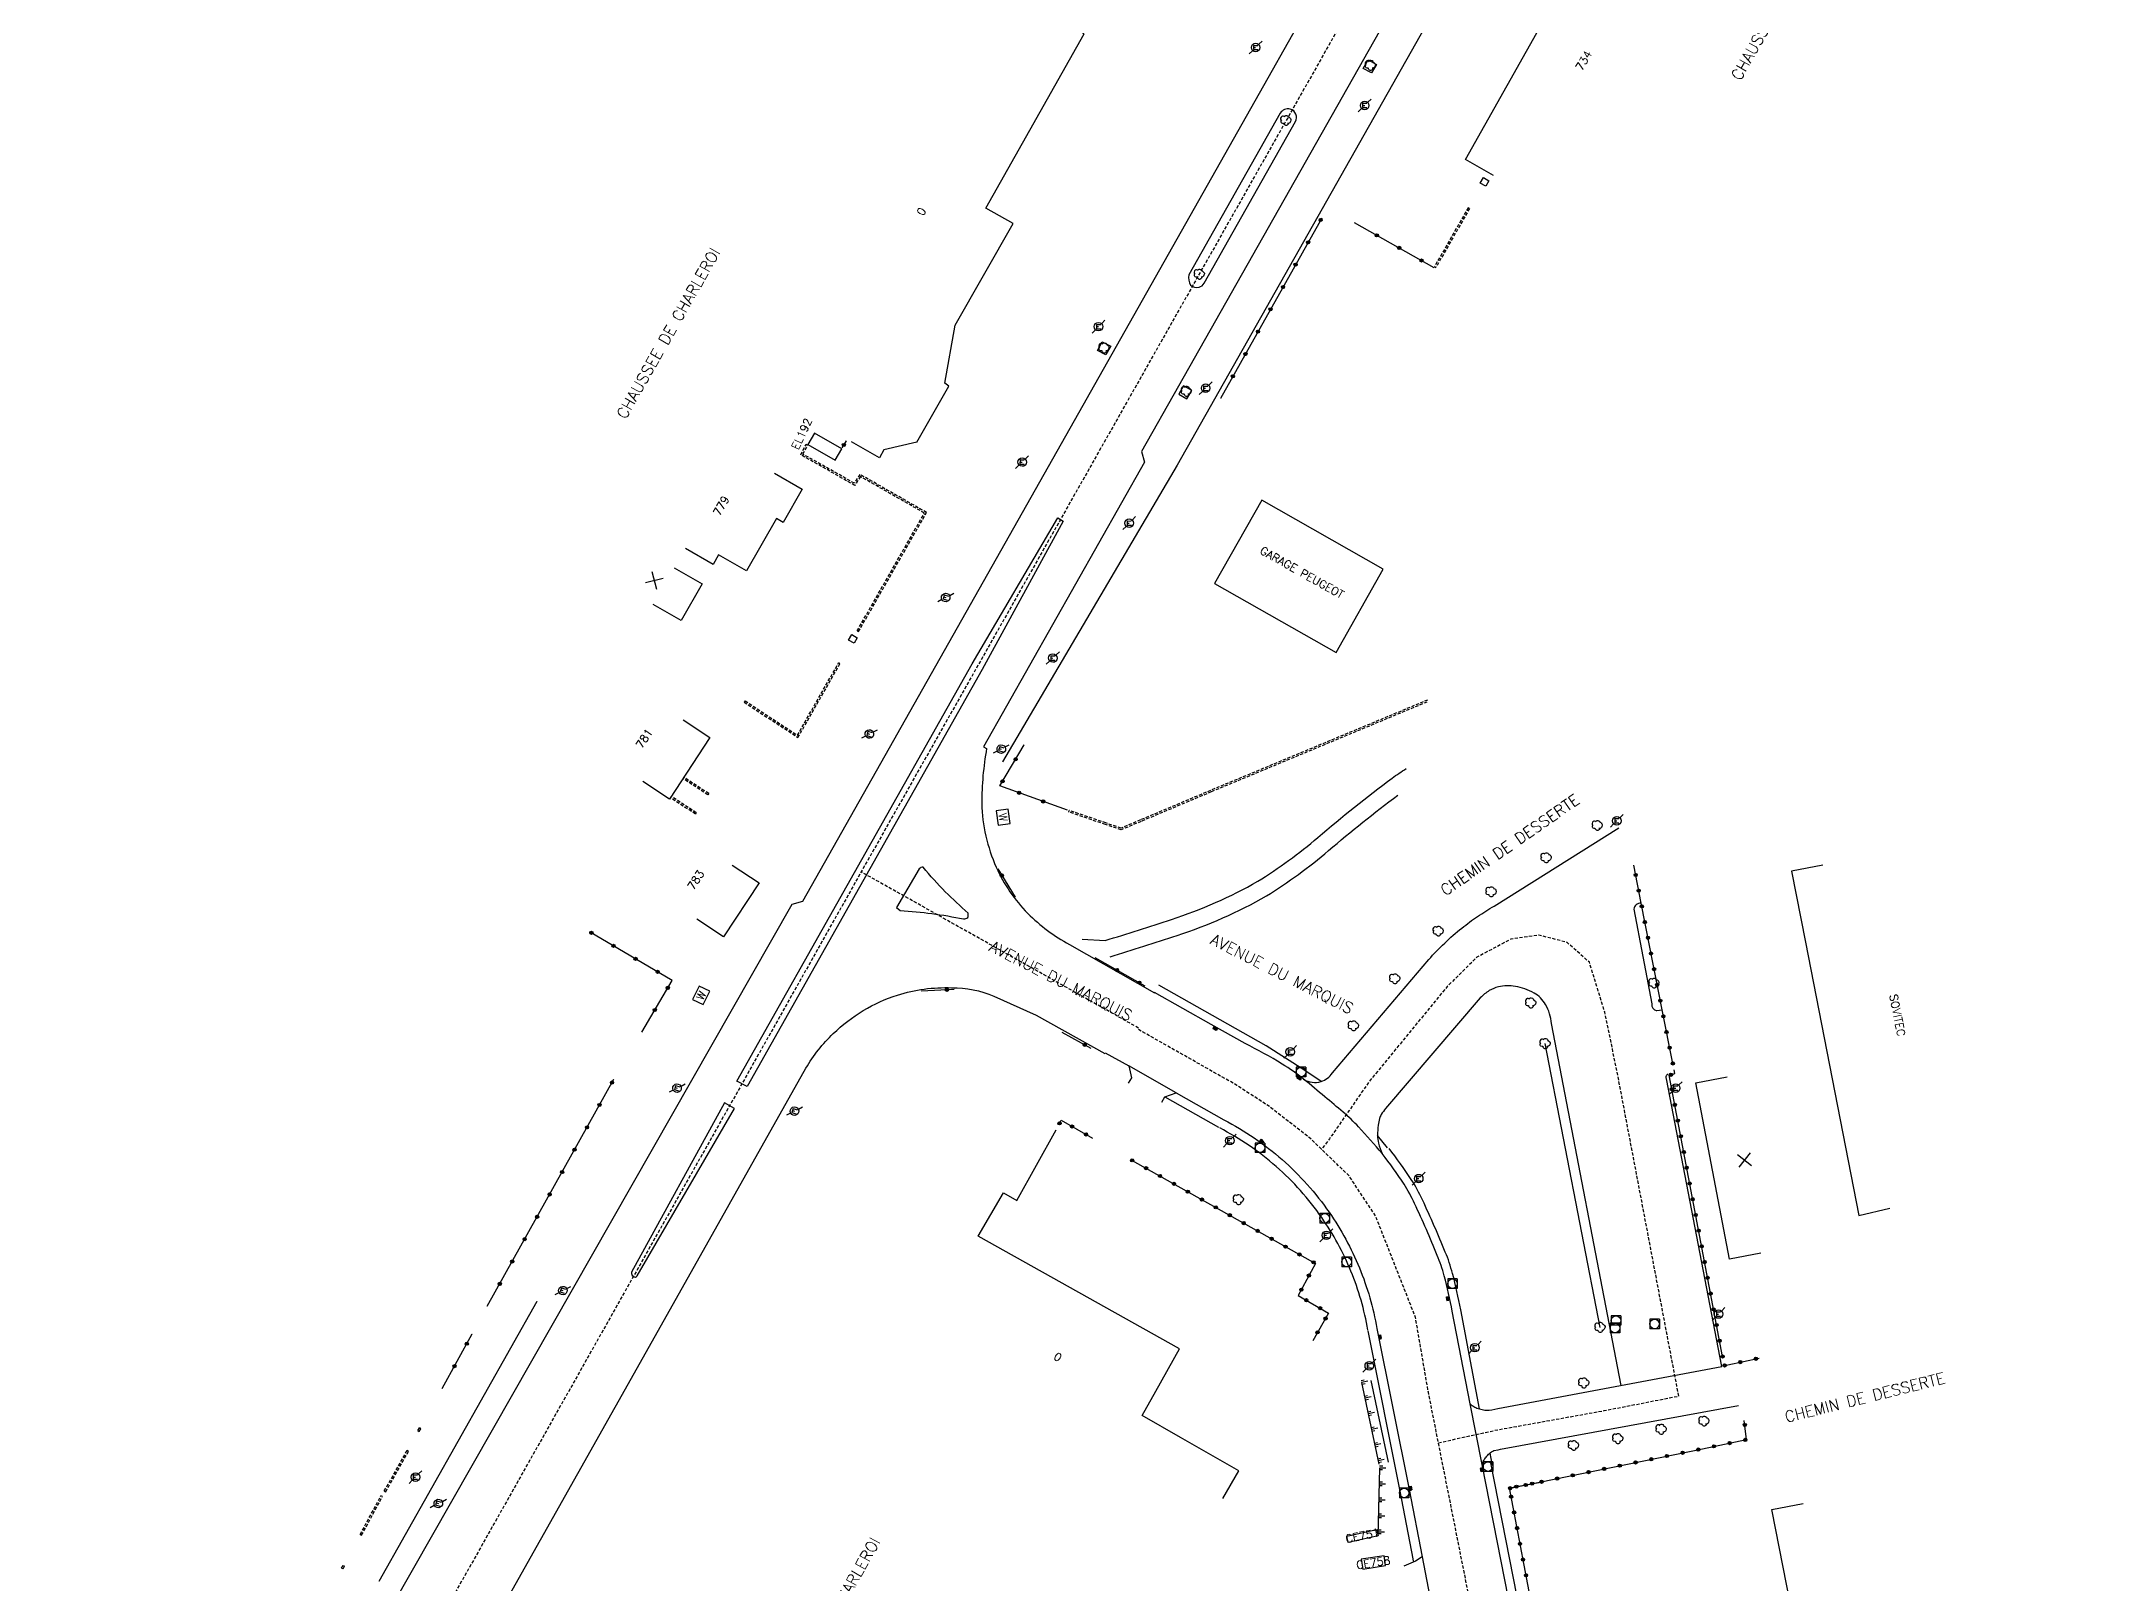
# Model space of a CAD drawing. Header units: millimetres. Extents: x 161000 to 162000, y 126999 to 128000.
# Drawn here: x 161320.1 to 161640.3, y 127422.7 to 127663.5 of the extents above; entities that cross this region are included whole.
import ezdxf
from ezdxf.enums import TextEntityAlignment as Align

# ---------------------------------------------------------------- set-up
doc = ezdxf.new("R2010")
doc.units = ezdxf.units.MM
doc.linetypes.add('DASHED', pattern=[0.75, 0.5, -0.25])
doc.layers.get('0').update_dxf_attribs({"linetype": 'CONTINUOUS'})
for name, color, linetype in [('W0001', 6, 'DASHED'), ('W0008', 7, 'CONTINUOUS'), ('W0017', 7, 'CONTINUOUS'), ('W0100', 7, 'CONTINUOUS'), ('W0112', 1, 'DASHED'), ('W0211', 2, 'CONTINUOUS'), ('W0300', 7, 'CONTINUOUS'), ('W0302', 3, 'CONTINUOUS'), ('W0322', 7, 'CONTINUOUS'), ('W0400', 7, 'CONTINUOUS'), ('W0420', 7, 'CONTINUOUS'), ('W0471', 7, 'CONTINUOUS'), ('W0984', 7, 'CONTINUOUS'), ('W0989', 7, 'CONTINUOUS'), ('W0991', 7, 'CONTINUOUS')]:
    doc.layers.add(name, color=color, linetype=linetype)
doc.styles.get("Standard").update_dxf_attribs({"font": 'romans.shx', "width": 0.85})

# ---------------------------------------------------------------- blocks, each defined once
blk = doc.blocks.new('T471')
for p, q in [((-0.333334, 0.333334), (-0.333334, -0.333334)), ((-0.333334, 0.333334), (0.333334, 0.333334)), ((-0.333334, 0), (0, 0)), ((0.500001, 0.500001), (1.000002, 1.000002)), ((-0.500001, -0.500001), (-1.000002, -1.000002)), ((-0.333334, -0.333334), (0.333334, -0.333334))]:
    blk.add_line(p, q)
blk.add_ellipse((0, 0), major_axis=(0.4714054636000732, 0.4714054636000732), ratio=1, start_param=5.497787143782138, end_param=11.78097245096172)
blk = doc.blocks.new('t322o')
at = {"color": 0, "linetype": 'Continuous'}
for radius in [0.25, 0.150337]:
    blk.add_circle((0, 0), radius, dxfattribs=at)
blk = doc.blocks.new('T400')
for p, q in [((-0.15, 0.3), (0.15, 0.3)), ((-0.15, -0.25), (-0.15, 0.3)), ((-0.15, 0.15), (0.15, 0.15)), ((-0.15, 0), (0.15, 0)), ((0.15, 0.3), (0.15, -0.25)), ((-0.15, -0.15), (0.15, -0.15)), ((-0.15, -0.25), (-0.15, -0.3)), ((-0.15, -0.3), (0.15, -0.3)), ((0.15, -0.3), (0.15, -0.25))]:
    blk.add_line(p, q)
blk = doc.blocks.new('t211o')
at = {"color": 0, "linetype": 'Continuous'}
for p, q in [((-0.2886658000061288, 0.5), (-0.2886658000061288, 0)), ((0, 1), (0, 0)), ((0.2886658000061288, 0.5), (0.2886658000061288, 0))]:
    blk.add_line(p, q, dxfattribs=at)
blk = doc.blocks.new('T420')
for p, q in [((0.7499999999708962, 0.75), (-0.7500000000291038, 0.75)), ((-0.7500000000291038, 0.75), (-0.7500000000291038, -0.75)), ((0.75, 0.75), (0.75, -0.75)), ((0.7499999999708962, -0.75), (-0.7500000000291038, -0.75))]:
    blk.add_line(p, q)
blk.add_ellipse((0, 0), major_axis=(-0.5303300858918937, 0.5303300858918937), ratio=0.9999999999925214, start_param=3.926990816990981, end_param=10.21017612417057)
blk = doc.blocks.new('T300')
for p, q in [((-0.7999991999999999, 0.5142852), (-0.8571420000000001, 0.3428568)), ((-0.8571420000000001, 0.3428568), (-0.8571420000000001, 0.1714284)), ((-0.8571420000000001, 0.1714284), (-0.7428564, 0.05714279999999999)), ((-0.6857135999999999, 0.6285708), (-0.7999991999999999, 0.5142852)), ((-0.7999991999999999, -0.05714279999999999), (-0.7428564, 0.05714279999999999)), ((-0.7428564, 0.05714279999999999), (-0.6857135999999999, 0.1142856)), ((-0.5714279999999999, 0.6857135999999999), (-0.6857135999999999, 0.6285708)), ((-0.4571423999999999, 0.6857135999999999), (-0.5714279999999999, 0.6857135999999999)), ((-0.285714, 0.6285708), (-0.4571423999999999, 0.6857135999999999)), ((-0.285714, 0.6285708), (-0.1714284, 0.7428564)), ((-0.2285712, 0.5714279999999999), (-0.285714, 0.6285708)), ((-0.1714284, 0.7428564), (-0.05714279999999999, 0.7999991999999999)), ((-0.05714279999999999, 0.7999991999999999), (0.05714279999999999, 0.7999991999999999)), ((0.05714279999999999, 0.7999991999999999), (0.2285712, 0.7428564)), ((0.2285712, 0.7428564), (0.3428568, 0.6285708)), ((0.3428568, 0.6285708), (0.3999996, 0.5142852)), ((0.4571423999999999, 0.4571423999999999), (0.3428568, 0.4571423999999999)), ((0.3999996, 0.5142852), (0.3999996, 0.4571423999999999)), ((0.5714279999999999, 0.3999996), (0.4571423999999999, 0.4571423999999999)), ((0.5714279999999999, 0.3999996), (0.6857135999999999, 0.285714)), ((0.6857135999999999, 0.285714), (0.7428564, 0.1714284)), ((0.7428564, 0.05714279999999999), (0.6857135999999999, -0.1714284)), ((0.7428564, 0.1714284), (0.7428564, 0.05714279999999999)), ((-0.7999991999999999, -0.1714284), (-0.7999991999999999, -0.05714279999999999)), ((-0.7999991999999999, -0.2285712), (-0.7999991999999999, -0.1714284)), ((-0.7428564, -0.3428568), (-0.7999991999999999, -0.2285712)), ((-0.6857135999999999, -0.3999996), (-0.7428564, -0.3428568)), ((-0.5142852, -0.4571423999999999), (-0.6857135999999999, -0.3999996)), ((-0.3999996, -0.4571423999999999), (-0.5142852, -0.4571423999999999)), ((-0.3999996, -0.4571423999999999), (-0.3428568, -0.4571423999999999)), ((-0.3428568, -0.4571423999999999), (-0.3428568, -0.3999996)), ((-0.3428568, -0.5142852), (-0.3428568, -0.4571423999999999)), ((-0.285714, -0.6285708), (-0.3428568, -0.5142852)), ((-0.1714284, -0.7428564), (-0.285714, -0.6285708)), ((-0.05714279999999999, -0.7999991999999999), (-0.1714284, -0.7428564)), ((0.05714279999999999, -0.7999991999999999), (-0.05714279999999999, -0.7999991999999999)), ((0.1714284, -0.7428564), (0.05714279999999999, -0.7999991999999999)), ((0.2285712, -0.6857135999999999), (0.1714284, -0.7428564)), ((0.285714, -0.4571423999999999), (0.2285712, -0.4571423999999999)), ((0.285714, -0.6285708), (0.2285712, -0.6857135999999999)), ((0.4571423999999999, -0.3999996), (0.285714, -0.4571423999999999)), ((0.3428568, -0.5142852), (0.285714, -0.6285708)), ((0.3428568, -0.5142852), (0.3428568, -0.4571423999999999)), ((0.5714279999999999, -0.3428568), (0.4571423999999999, -0.3999996)), ((0.6285708, -0.285714), (0.5714279999999999, -0.3428568)), ((0.6857135999999999, -0.1714284), (0.6285708, -0.285714))]:
    blk.add_line(p, q)
blk = doc.blocks.new('t991o')
at = {"color": 0, "linetype": 'Continuous'}
for p, q in [((-1, 1), (1, -1)), ((-1, -1), (1, 1))]:
    blk.add_line(p, q, dxfattribs=at)
blk = doc.blocks.new('t112o')
at = {"color": 0, "linetype": 'Continuous'}
for p, q in [((-0.5, 0.5), (0.5, 0.5)), ((-0.5, -0.5), (-0.5, 0.5)), ((0.5, 0.5), (0.5, -0.5)), ((0.5, -0.5), (-0.5, -0.5))]:
    blk.add_line(p, q, dxfattribs=at)

msp = doc.modelspace()

# ---------------------------------------------------------------- linework, layer by layer
at = {"layer": 'W0001', "flags": 128}
for points in [[(161712.3114218774, 128000), (161672.9573, 127930.5849), (161585.6498, 127776.4761), (161500.6541, 127626.3603), (161448.2698, 127533.7541), (161429.6329, 127500.6454), (161380.7516, 127413.9293), (161372.3937, 127398.0547), (161361.7424, 127374.4199), (161357.0382, 127356.2065), (161353.918, 127342.2418), (161351.9674, 127337.8052), (161339.5613, 127341.648), (161325.1277, 127340.7874), (161312.2048, 127333.1663), (161303.921, 127320.7405), (161303.2582, 127306.9893), (161304.915, 127296.3859), (161310.2167, 127288.7648), (161296.3752, 127266.0755), (161273.7677, 127289.9245), (161258.6911, 127305.6638), (161254.0521, 127300.1965), (161250.5729, 127294.5635), (161222.7391, 127294.8948), (161209.181, 127295.0719), (161209.181, 127295.0719)], [(161491.5937154975, 127509.37137494), (161478.2172, 127516.8997), (161448.2698, 127533.7541), (161448.2698, 127533.7541)], [(161538.4599160084, 127444.5871240112), (161547.2539130063, 127446.5349352774), (161564.3599425083, 127449.6144343992), (161576.0034488412, 127451.8840807937), (161566.3620176072, 127502.6116587255), (161564.4498328627, 127511.8449748554), (161562.0451167662, 127519.6415829765), (161558.5515470511, 127522.739544466), (161554.1651894578, 127523.8681472273), (161549.7664131933, 127523.2406833237), (161544.4733029587, 127520.4243504165), (161539.8268900527, 127515.8472947873), (161527.6375561568, 127501.0061644724), (161521.4221713695, 127492.0498178703), (161520.2026289182, 127490.4181916484)], [(161624.2108035925, 127000), (161610.5311486844, 127070.6713178491), (161589.9829957992, 127173.2101617098), (161585.9495784269, 127194.7454612655), (161566.9243368372, 127298.496270556), (161562.03626884, 127326.0117198137), (161536.8833449095, 127452.516363815), (161534.8729675069, 127464.1800854073), (161528.6621373004, 127479.9484772603), (161524.5210408977, 127486.2505638946), (161518.2851184763, 127492.268749162), (161512.0407451048, 127497.0921761247), (161506.9816519006, 127500.4136975879), (161491.4969787415, 127509.1856107348)]]:
    msp.add_lwpolyline(points, dxfattribs=at)
at = {"layer": 'W0008', "flags": 128}
for points in [[(161298.1002728428, 127401.5485562609), (161298.4634, 127400.0982, 0.0051), (161303.2685, 127380.4335, 0.0195), (161307.1993, 127367.8895, 0.02), (161310.1404, 127360.5096, 0.031), (161313.9563, 127353.2375, 0.0421), (161316.3417, 127349.8472, 0.1149), (161319.3672, 127347.5178, 0.1072), (161325.3164, 127346.9867, -0.0246), (161330.8698, 127347.878, -0.024), (161336.3565, 127348.0391, 0.1016), (161342.05, 127350.0141, 0.1366), (161345.3618, 127354.3803, 0.0504), (161346.7219, 127359.2867, -0.0452), (161351.4488, 127373.612), (161361.7386, 127395.4906), (161375.0189, 127419.1274), (161437.5018, 127528.7393), (161439.1335, 127529.1645), (161587.7506, 127792.0724), (161597.8414, 127809.7969), (161705.6012986594, 128000)], [(161719.0497027954, 128000), (161716.1867, 127994.9464), (161604.3552, 127797.651), (161492.0779, 127599.4283), (161492.5113, 127597.7676), (161467.4032, 127553.3046), (161467.8726, 127553.0351, 0.043), (161467.1022, 127544.4401, 0.0497), (161467.7448, 127539.3597, 0.0495), (161469.3788, 127534.4832, 0.0891), (161474.2954, 127527.27, 0.069), (161480.8022, 127522.4087), (161494.0989077548, 127514.8818487308)], [(161583.2854, 127750.5383, 0.0085), (161579.9722, 127744.5728, 0.0088), (161576.8484, 127738.2796, -0.0088), (161572.6964, 127730.0497, -0.006), (161569.2099, 127723.7867), (161497.6379, 127597.299), (161470.3668, 127550.949), (161470.3668, 127550.949)], [(161499.4488, 127627.0053, 0.1968), (161499.7431, 127625.3938, 0.2569), (161501.063, 127625.0679, 0.195), (161501.8593, 127625.7154), (161516.136, 127650.9398, 0.221), (161516.1949, 127652.104, 0.2407), (161515.2957, 127652.907, 0.3068), (161513.7374, 127652.2623), (161499.4488, 127627.0053), (161499.4488, 127627.0053)], [(161482.8102, 127523.2572), (161486.386, 127523.0457, 0.0088), (161496.7634, 127526.3448, 0.0516), (161510.2332, 127532.2827, 0.0373), (161519.6206, 127539.1284, -0.0168), (161531.2312, 127548.414, -0.004518869057625589), (161533.4054848497, 127549.89849644, -0.0014)], [(161487.159, 127520.5114, 0.0088), (161497.6254, 127523.8395, 0.0515), (161511.5898, 127530.0069, 0.0373), (161521.3034, 127537.0819, -0.01585897192552525), (161532.104660331, 127545.7587655816, -0.0197)], [(161517.4019436943, 127501.3603336277, 0.1074817471002906), (161518.7210735095, 127500.8919866355, 0.1074817471005848), (161520.1155687276, 127501.0137875433, 0.08618343712917116), (161521.1187407513, 127501.5274178739, 0.08618343712883249), (161521.8900108107, 127502.3491920041), (161536.9597553649, 127520.0730596692, -0.02204366997883209), (161539.4315993012, 127522.6449247086, -0.02204366997882432), (161542.1202866158, 127524.9891650443, -0.01887057428226857), (161544.5785747632, 127526.80137903, -0.01887057428216561), (161547.1665087814, 127528.4230749521), (161566.6231623744, 127540.655930629)], [(161454.3496, 127527.7032, -0.0152), (161459.3296, 127527.2549, -0.0153), (161464.2643, 127526.4019, 0.1717), (161464.9186, 127526.6426, 0.1702), (161464.9841, 127527.331, -0.0163), (161461.4152, 127530.6326, -0.0174), (161457.9511, 127534.4706, 0.2435), (161457.3348, 127534.2493), (161453.8077, 127528.1708), (161454.3496, 127527.7032), (161454.3496, 127527.7032)], [(161570.1222496963, 127528.8913407103, 0.09252473473756155), (161569.7107539081, 127528.8218313563, 0.0925247347379539), (161569.3520376397, 127528.6085639824, 0.08562173541422546), (161569.1091910383, 127528.3076778594, 0.08562173541281118), (161568.9811910933, 127527.9428176876), (161571.8202443529, 127513.1474048515, 0.1465740768118015), (161571.8487639854, 127512.6619826903, 0.1465740768093371), (161572.1394816365, 127512.2721990433, 0.06938719822312876), (161572.3448079752, 127512.1599400102, 0.06938719822235767), (161572.5730123507, 127512.1081350013), (161573.3987323585, 127512.2268213049)], [(161364.0147816162, 127257.0790406581, 0.01152346237714983), (161362.1239, 127270.6131, -0.0785), (161361.5171, 127280.2621, -0.087), (161364.8698, 127288.6404, 0.0344), (161370.0103, 127298.4563, 0.067), (161371.9544, 127306.6392, 0.062), (161371.7755, 127315.0918, 0.0464), (161369.0844, 127325.1702, -0.0597), (161365.6993, 127337.7636, -0.0555), (161365.9436, 127344.7182, -0.0175), (161367.2148, 127351.7153, -0.0239), (161373.7606, 127379.1353, -0.0269), (161379.3258, 127394.2619, -0.0268), (161386.4843, 127408.7312), (161415.6675, 127460.5168), (161439.6434, 127503.0833, -0.0739), (161443.9178, 127508.5018, -0.0547), (161448.6005, 127512.0873, -0.059), (161453.9417, 127514.5216, -0.0835), (161462.3966, 127515.6719, -0.099), (161469.0182, 127514.3606), (161475.6321, 127511.3907), (161486.3353369747, 127505.3986845756)], [(161551.1842333988, 127411.2684620706), (161545.2982364694, 127441.1946365571), (161543.4246825384, 127450.6511012246), (161540.612436101, 127465.1213350111, 0.01919677217775935), (161539.3560025419, 127470.6874398861, 0.03272245800024179), (161538.2837544151, 127473.8610862585, 0.005232815548567974), (161536.5675965282, 127477.9009512703, 0.005165519522744592), (161534.7443544781, 127481.9564071555, 0.03609166244513391), (161533.0788376849, 127484.9693156748, 0.02115106782681591), (161529.6712359425, 127489.7481992064, 0.01586315173755247), (161525.9700578413, 127493.9339248989, 0.02668031991466564), (161523.5648627026, 127496.227678777, 0.003474544560970647), (161520.7280711475, 127498.623820705, 0.002995505180806061), (161517.4019436943, 127501.3603336277, 0.03336278285647572), (161514.0390329327, 127503.7396720983, 0.02079069829460778), (161508.2655055244, 127506.9500797665), (161502.9419999142, 127509.9164337892), (161494.1164448465, 127514.9099741694)], [(161567.0220885509, 127453.5223751815), (161556.1172167381, 127510.0679005295, 0.1091215093007358), (161555.1897400944, 127513.0416050261, 0.1345451616510362), (161553.3891522741, 127514.8357215286, 0.08717864081265449), (161550.474004331, 127515.8741263198, 0.1018431401661447), (161547.8193358764, 127515.7819520216, 0.07557392439786095), (161546.4087881458, 127515.2045204445, 0.0641756900131132), (161545.0014833265, 127514.0950830708), (161530.2128651787, 127496.7797890999, 0.04426211607631732), (161529.5346138031, 127495.8766024853, 0.07188991465764286), (161529.2551723289, 127495.2373593752, 0.0374286693928073), (161529.0493140097, 127494.1882294559, 0.02522046945998029), (161528.940789563, 127492.6064991953, 0.06716861932359872), (161529.0854747093, 127491.3654838031, 0.04868510274693298), (161529.6712359425, 127489.7481992064)], [(161543.4246825384, 127450.6511012246, 0.04240401671671693), (161544.0043988295, 127450.2464560881, 0.04240401671634523), (161544.6440711122, 127449.945411182, 0.05320000984910968), (161545.502837524, 127449.7272162242, 0.05320000984912683), (161546.3883089134, 127449.6951349494), (161546.7864449304, 127449.7430021826), (161547.7286741759, 127449.9229436699), (161582.7519423576, 127456.4801621448), (161574.0667959499, 127501.4258519846, -0.09791099196641628), (161574.0344535528, 127501.6826483471, -0.0979109919662003), (161574.1022706, 127501.9324307536, -0.07205917496762623), (161574.210957086, 127502.0898799975, -0.07205917496662709), (161574.3598570109, 127502.210012545)], [(161413.2936, 127470.6747), (161428.4915, 127496.7747), (161426.9397, 127497.6745), (161412.4041, 127471.2127, 0.3353), (161412.6419, 127470.5956, 0.2171), (161413.0039, 127470.4599, 0.145), (161413.2936, 127470.6747), (161413.2936, 127470.6747)], [(161497.4973973886, 127499.2577751945), (161504.9357973548, 127495.0266425102, -0.06087877864079737), (161514.0452061612, 127488.8118792758, -0.06087877864247673), (161521.3898484347, 127480.5862582819, -0.05443610479239214), (161526.1077456734, 127471.9194396733, -0.05443610479237567), (161528.8440014964, 127462.438658945), (161533.8605538135, 127437.3132218212), (161535.9271940089, 127426.7528647249), (161536.8320675269, 127421.8811417815), (161541.5046769541, 127398.23781439)], [(161545.2982364694, 127441.1946365571, -0.04635610527419344), (161545.5403983722, 127441.8069589718, -0.04635610527445568), (161545.8912252694, 127442.3641856895, -0.05621923622609287), (161546.4447779637, 127442.9386492439, -0.05621923622648992), (161547.1123873734, 127443.3753718522), (161547.812813664, 127443.4867496395), (161548.1657438026, 127443.5710432171), (161585.3467406035, 127450.4366376083)]]:
    msp.add_lwpolyline(points, format="xyb", dxfattribs=at)
for points in [[(161528.0192, 127658.552), (161526.7152, 127659.2492), (161527.4548, 127660.5688), (161528.7587, 127659.8717), (161528.0192, 127658.552), (161528.0192, 127658.552)], [(161485.9262, 127616.5517), (161487.2577, 127615.8468), (161486.5013, 127614.4995), (161485.1698, 127615.2043), (161485.9262, 127616.5517), (161485.9262, 127616.5517)], [(161499.9136, 127608.9648), (161498.6526, 127609.6954), (161497.8885, 127608.384), (161499.1495, 127607.6534), (161499.9136, 127608.9648), (161499.9136, 127608.9648)], [(161486.3785347963, 127505.4781507092), (161490.0732397947, 127503.4521056395)], [(161495.2483968359, 127497.8000866428), (161495.6863410061, 127498.6447720302), (161497.4973973886, 127499.2577751945), (161497.4973973886, 127499.2577751945), (161490.0732397947, 127503.4521056395), (161490.4891665337, 127501.5722456772), (161489.985394207, 127500.731791578)], [(161372.9748, 127422.9747), (161397.6306, 127466.7114), (161397.6306, 127466.7114)]]:
    msp.add_lwpolyline(points, dxfattribs=at)
msp.add_lwpolyline([(161467.1975373322, 127565.3464264364), (161430.4412, 127500.2106), (161428.8245, 127501.0802), (161465.5953443251, 127566.2511792026), (161478.9830405452, 127589.0650725118), (161479.8449227947, 127588.5579640541)], close=True, dxfattribs=at)
at = {"layer": 'W0017', "flags": 128}
for points in [[(161520.1155687276, 127501.0137875433), (161517.5593108654, 127502.7145431142), (161511.5295921538, 127506.5863455703), (161494.777961486, 127516.0676525296)], [(161495.6863410061, 127498.6447720302), (161504.0993458093, 127493.8730025438)], [(161530.5138188614, 127490.665366751), (161528.940789563, 127492.6064991953)], [(161527.419748801, 127462.0906495316), (161532.4022288223, 127437.0255826169), (161534.468445316, 127426.4673906015)], [(161546.8688026476, 127441.3092556209), (161546.5299499974, 127442.9745769507)], [(161565.2352734673, 127346.7533637894), (161555.8594831155, 127394.6375599489), (161554.2590907808, 127402.7231832279), (161552.5061788512, 127411.5300243023), (161546.620476722, 127441.4546999364)], [(161535.9271940089, 127426.7528647249), (161534.8958814209, 127426.1135732533), (161533.0569878079, 127425.3389777977)], [(161534.476243561, 127426.4275422271), (161534.5542759371, 127425.9179426998)]]:
    msp.add_lwpolyline(points, dxfattribs=at)
for points in [[(161527.4401102349, 127462.1944752317, 0.05443610479241171), (161524.7896384266, 127471.3780251872, 0.05443610479235015), (161520.2196513952, 127479.7731314476, 0.06087877864243538), (161513.1052700846, 127487.7408720247, 0.0608787786424508), (161504.2814492163, 127493.7607969928)], [(161544.8657347833, 127449.8702079175), (161541.9400719634, 127465.3678924405, 0.01919677217780181), (161540.660815737, 127471.0351036245, 0.03272245800022433), (161539.5320546495, 127474.3760173939, 0.005232815548611954), (161537.804846053, 127478.4418959649, 0.005165519522714962), (161535.9701637659, 127482.5227984859, 0.03609166244515716), (161534.2104570178, 127485.7060959912, 0.02115106782681733), (161530.736557733, 127490.5779564191)]]:
    msp.add_lwpolyline(points, format="xyb", dxfattribs=at)
at = {"layer": 'W0100', "flags": 128}
for points in [[(161547.0502, 127642.5467), (161542.692, 127644.9975), (161564.7891, 127684.2913), (161569.1472, 127681.8404), (161569.1472, 127681.8404)], [(161456.9767, 127600.8529), (161461.9518, 127609.6136), (161461.3422, 127610.1056), (161462.963, 127619.1489), (161472.03, 127635.0124), (161467.7508, 127637.4427), (161483.1036, 127664.6372), (161478.7495, 127667.0953), (161478.7495, 127667.0953)], [(161439.9477, 127600.4964), (161444.205, 127598.0525), (161445.2248, 127599.8213), (161440.9675, 127602.2652), (161439.9477, 127600.4964), (161439.9477, 127600.4964)], [(161451.8093593306, 127599.6740819736), (161451.1177, 127598.4477), (161446.7818, 127600.9377), (161446.7818, 127600.9377)], [(161434.7378, 127596.025), (161439.0736, 127593.535), (161436.1068, 127588.3495), (161435.0542, 127588.9517), (161430.3653, 127580.7563), (161426.003, 127583.2522), (161425.1633, 127581.7846), (161420.8275, 127584.2746), (161420.8275, 127584.2746)], [(161503.4905, 127578.7852), (161522.4697, 127568.0064), (161529.8434, 127581.0239), (161510.8643, 127591.8027), (161503.4905, 127578.7852), (161503.4905, 127578.7852)], [(161419.0767, 127581.231), (161423.4126, 127578.741), (161420.13, 127573.0251), (161415.7941, 127575.5151), (161415.7941, 127575.5151)], [(161420.4673, 127557.488), (161424.6479, 127554.7453), (161418.325, 127545.1077), (161414.1444, 127547.8505), (161414.1444, 127547.8505)], [(161469.3708, 127543.3013), (161469.666, 127541.0304), (161471.5379, 127541.3006), (161471.2427, 127543.5715), (161469.3708, 127543.3013), (161469.3708, 127543.3013)], [(161428.1279, 127534.8073), (161432.3107, 127532.0679), (161426.7833, 127523.6278), (161422.6004, 127526.3672), (161422.6004, 127526.3672)], [(161598.5320371526, 127534.8148460522), (161593.6248255201, 127533.8560582788), (161595.7936926074, 127522.7554893143), (161604.128376995, 127480.0973940401), (161609.0029312035, 127481.2103725975)], [(161423.5972, 127513.038), (161424.6515, 127515.1227), (161422.9498, 127515.9119), (161421.8956, 127513.8273), (161423.5972, 127513.038), (161423.5972, 127513.038)], [(161588.8255190391, 127474.1866424668), (161583.9143662165, 127473.248251315), (161578.6517268738, 127500.790738276), (161583.5628796963, 127501.7291294278)], [(161504.7854024222, 127435.8912047908), (161507.265308361, 127440.2328711225), (161498.1753768665, 127445.4249272072), (161492.1546598179, 127448.8638860823), (161494.3013634244, 127452.6648159198), (161498.0177910976, 127459.2450819562), (161466.547926674, 127476.8697228377), (161470.4911412744, 127483.6183779278), (161472.587491921, 127482.4499114256), (161478.7207711386, 127493.4536533637)], [(161612.5173189547, 127321.1734135705), (161602.70364505, 127319.2520066661), (161594.5402368828, 127360.9469883587), (161604.5734777078, 127362.911383995), (161590.5596776456, 127434.1532437654), (161595.4656628659, 127435.1182872974)]]:
    msp.add_lwpolyline(points, dxfattribs=at)
at = {"layer": 'W0100'}
msp.add_lwpolyline([(161456.9767, 127600.8529), (161451.809, 127599.674)], dxfattribs=at)
at = {"layer": 'W0100', "flags": 128}
for points in [[(161529.0161992914, 127430.0694779636), (161524.3592515655, 127429.0334142937), (161524.142346099, 127430.008371189), (161528.7992938249, 127431.0444348589)], [(161529.9584231878, 127426.9485526386), (161526.3938214892, 127426.3869225642), (161526.6330647666, 127424.868472909), (161530.1976664652, 127425.4301029833)]]:
    msp.add_lwpolyline(points, close=True, dxfattribs=at)
at = {"layer": 'W0112'}
for p, q in [((161543.1016, 127637.4922), (161537.8417, 127628.2856)), ((161543.3186, 127637.3682), (161538.0588, 127628.1616)), ((161438.8180908242, 127598.9182536415), (161439.6757, 127600.487)), ((161439.1556, 127599.0144), (161439.8951, 127600.367)), ((161447.2982886326, 127594.1140575547), (161438.8180908242, 127598.9182536415)), ((161447.2103, 127594.4512), (161439.1556, 127599.0144)), ((161448.0539, 127595.8436), (161447.2103, 127594.4512)), ((161448.14161425, 127595.5059047064), (161447.2982886326, 127594.1140575547)), ((161458.4909, 127589.8978), (161448.0539, 127595.8436)), ((161458.1496286798, 127589.8045458811), (161448.1416142501, 127595.5059047065)), ((161447.642, 127571.4116), (161458.1496286798, 127589.8045458811)), ((161447.859, 127571.2876), (161458.4909, 127589.8978)), ((161438.3109299665, 127555.1068127071), (161444.7402, 127566.3866)), ((161438.3964, 127554.7519), (161444.9574, 127566.2628)), ((161430.0011, 127560.2556), (161438.3964, 127554.7519)), ((161430.1382, 127560.4647), (161438.3109299665, 127555.1068127071)), ((161536.7676163375, 127560.598109854), (161502.853, 127546.4792)), ((161536.6697135595, 127560.2865450384), (161502.9533279189, 127546.2501601144)), ((161424.3088, 127545.7832), (161420.4354, 127548.3244)), ((161424.446, 127545.9922), (161420.5725, 127548.5335)), ((161502.853, 127546.4792), (161491.8949, 127541.8619)), ((161502.9533279189, 127546.2501601144), (161491.992, 127541.6315)), ((161422.365, 127542.792), (161418.4786, 127545.3418)), ((161422.5021, 127543.001), (161418.6157, 127545.5508)), ((161486.4297, 127541.1578), (161480.6981, 127543.1134)), ((161486.5104, 127541.3944), (161480.7788, 127543.35)), ((161488.8819113465, 127540.3210520447), (161486.4297, 127541.1578)), ((161488.8726, 127540.5884), (161486.5104, 127541.3944)), ((161491.8949, 127541.8619), (161488.8726, 127540.5884)), ((161491.992, 127541.6315), (161488.8819113465, 127540.3210520447)), ((161379.0188, 127446.4947), (161379.2723, 127446.9129)), ((161379.2326, 127446.3651), (161379.486, 127446.7833)), ((161373.7698, 127437.0758), (161377.3559, 127443.3964)), ((161373.9872, 127436.9524), (161377.5733, 127443.273)), ((161370.0089, 127430.2692), (161373.2407, 127436.3006)), ((161370.2292, 127430.1511), (161373.461, 127436.1825)), ((161367.102, 127425.0098), (161367.3439, 127425.44)), ((161367.32, 127424.8873), (161367.5618, 127425.3174))]:
    msp.add_line(p, q, dxfattribs=at)
for points in [[(161543.3186, 127637.3682), (161543.1016, 127637.4922)], [(161537.8417, 127628.2856), (161538.0588, 127628.1616)], [(161439.8951, 127600.367), (161439.6757, 127600.487)], [(161447.642, 127571.4116), (161447.859, 127571.2876)], [(161444.9574, 127566.2628), (161444.7402, 127566.3866)], [(161430.1382, 127560.4647), (161430.0011, 127560.2556)], [(161420.4354, 127548.3244), (161420.5725, 127548.5335)], [(161424.446, 127545.9922), (161424.3088, 127545.7832)], [(161418.4786, 127545.3418), (161418.6157, 127545.5508)], [(161422.5021, 127543.001), (161422.365, 127542.792)], [(161480.6981, 127543.1134), (161480.7788, 127543.35)], [(161379.0188, 127446.4947), (161379.2326, 127446.3651)], [(161379.486, 127446.7833), (161379.2723, 127446.9129)], [(161377.5733, 127443.273), (161377.3559, 127443.3964)], [(161373.7698, 127437.0758), (161373.9872, 127436.9524)], [(161373.461, 127436.1825), (161373.2407, 127436.3006)], [(161370.0089, 127430.2692), (161370.2292, 127430.1511)], [(161367.32, 127424.8873), (161367.102, 127425.0098)], [(161367.3439, 127425.44), (161367.5618, 127425.3174)]]:
    msp.add_lwpolyline(points, dxfattribs=at)
at = {"layer": 'W0211', "flags": 128}
for points in [[(161526.4426757873, 127453.9822495049), (161529.1203411692, 127441.2647956417)], [(161529.2501786623, 127440.6481381839), (161528.9941775412, 127430.0645786312)]]:
    msp.add_lwpolyline(points, dxfattribs=at)
at = {"layer": 'W0302', "flags": 128}
for points in [[(161563.7401575506, 127462.602489639), (161555.1566251456, 127506.9274589503)], [(161527.9221159845, 127454.2937462749), (161530.5997813666, 127441.5762924117)]]:
    msp.add_lwpolyline(points, dxfattribs=at)
at = {"layer": 'W0322', "flags": 128}
for points in [[(161520.2295, 127635.8787), (161504.3854, 127607.6738), (161504.3854, 127607.6738)], [(161537.8049, 127628.1285), (161525.3577, 127635.1366), (161525.3577, 127635.1366)], [(161445.2858, 127599.9786), (161445.9591, 127601.0987), (161445.9591, 127601.0987)], [(161480.481, 127543.4101), (161469.9489, 127547.1938), (161473.7492, 127553.6025), (161473.7492, 127553.6025)], [(161469.6024, 127534.2158), (161472.3525, 127529.8192), (161472.3525, 127529.8192)], [(161575.0737985988, 127503.8436210627), (161573.3987323585, 127512.2268213049), (161570.1222496963, 127528.8913407103), (161568.9766576191, 127534.8211529766)], [(161413.9892, 127508.7397), (161418.741, 127516.8071), (161405.8189, 127524.4185), (161405.8189, 127524.4185)], [(161484.7543, 127520.3709), (161492.5966, 127515.9795), (161492.5966, 127515.9795)], [(161462.794, 127515.3979), (161457.6678, 127515.1265), (161457.6678, 127515.1265)], [(161484.2192, 127506.1833), (161479.6851, 127508.6687), (161479.6851, 127508.6687)], [(161389.8561, 127465.9101), (161409.6363, 127501.3844), (161409.6363, 127501.3844)], [(161582.8587009856, 127458.0698041596), (161574.5017671746, 127501.979852024), (161575.3978223649, 127502.2660748672), (161575.2872219227, 127502.8333008735)], [(161479.2627157406, 127494.4802565627), (161479.5274012847, 127494.9566862666), (161484.4309224054, 127492.1573795384)], [(161490.6032828677, 127488.7033301086), (161519.2369385159, 127472.6103065818), (161516.5559623856, 127467.5851286915), (161521.3065870782, 127464.8479921513), (161518.8104442024, 127460.5156405101)], [(161382.8073, 127453.048), (161387.5004, 127461.5887), (161387.5004, 127461.5887)], [(161583.1706668542, 127456.6662288154), (161583.6768458214, 127456.7745689425), (161588.5661086714, 127457.8210433967)], [(161549.6700882677, 127437.4934457889), (161579.7308903641, 127443.6686117115), (161586.5877117392, 127445.0771572839), (161586.2491213209, 127448.0611056004)]]:
    msp.add_lwpolyline(points, dxfattribs=at)
msp.add_lwpolyline([(161585.591679607, 127295.7838728049), (161584.9188976512, 127296.0887667207), (161584.592456137, 127296.2920515894, -0.03850214224889276), (161582.1703197234, 127297.4697829966, -0.03850214224895124), (161579.9573992974, 127299.0049635274, -0.04964220161004998), (161577.497675876, 127301.4513423397, -0.04964220161004386), (161575.5684051159, 127304.3345563341), (161573.2432156784, 127315.9323066969), (161564.5361247707, 127360.3754058793), (161562.2135278513, 127372.1258758508), (161555.8381517867, 127404.5303318612), (161554.7091052617, 127410.4000520756), (161549.5511233482, 127437.5278463401), (161554.4631226745, 127438.4617963486)], format="xyb", dxfattribs=at)

# ---------------------------------------------------------------- block references
at = {"layer": 'W0112'}
for p, rotation in [((161545.669, 127641.5198), 240.1135), ((161446.9766, 127570.1454), 60.104)]:
    msp.add_blockref('t112o', p, dxfattribs=dict(at, rotation=rotation))
at = {"layer": 'W0211'}
for p, rotation in [((161526.4426757873, 127453.9822495049), 281.8899810496372), ((161526.9577584787, 127451.5358869354), 281.8899810496372), ((161527.4728411702, 127449.0895243661), 281.8899810496372), ((161527.9879238616, 127446.6431617967), 281.8899810496372), ((161528.503006553, 127444.1967992272), 281.8899810496372), ((161529.0180892444, 127441.7504366579), 281.8899810496372), ((161529.2501786624, 127440.6481381839), 268.6143674931152), ((161529.1897249319, 127438.1488692214), 268.6143674931152), ((161529.1292712015, 127435.649600259), 268.6143674931152), ((161529.0083637405, 127430.6510623342), 268.6143674931152), ((161529.068817471, 127433.1503312966), 268.6143674931152)]:
    msp.add_blockref('t211o', p, dxfattribs=dict(at, rotation=rotation))
at = {"layer": 'W0300'}
for p in [(161527.8528, 127659.7234), (161514.6662, 127651.1171), (161501.1415, 127627.1031), (161486.2459, 127615.5939), (161499.1024, 127608.8128), (161563.312168449, 127540.9944831735), (161555.326851188, 127535.9571698478), (161546.7266933505, 127530.6341913413), (161538.4623344222, 127524.4962206675), (161531.6802958587, 127517.0566220994), (161572.1649587695, 127516.3724355213), (161552.9115512145, 127513.2786999206), (161525.2115091048, 127509.7100966416), (161555.1566251457, 127506.9274589503), (161507.2339442235, 127482.5637909801), (161563.7401575507, 127462.6024896389), (161561.2091263683, 127453.9315567592), (161573.2873910854, 127446.6801130737), (161579.9786255725, 127447.9605792459), (161559.6033576595, 127444.1577359049), (161566.5097502664, 127445.2283303937)]:
    msp.add_blockref('T300', p, dxfattribs=at)
at = {"layer": 'W0322'}
for p, rotation in [((161520.0578600036, 127635.5731547853), 240.6749041873328), ((161518.0988025031, 127632.0857354372), 240.6749041873328), ((161528.8432181345, 127633.1741618904), 150.6193480822126), ((161516.1397450026, 127628.598316089), 240.6749041873328), ((161532.328736269, 127631.2117237807), 150.6193480822126), ((161535.8142544035, 127629.2492856711), 150.6193480822126), ((161514.1806875022, 127625.1108967408), 240.6749041873328), ((161512.2216300018, 127621.6234773927), 240.6749041873328), ((161510.2625725013, 127618.1360580445), 240.6749041873328), ((161508.3035150009, 127614.6486386963), 240.6749041873328), ((161506.3444575004, 127611.1612193482), 240.6749041873328), ((161445.5580196368, 127600.4314638277), 59.33245005456669), ((161472.4016894166, 127551.3301028008), 59.33245005456669), ((161470.3614660171, 127547.8895376612), 59.33245005456669), ((161472.9521125855, 127546.1148835959), 160.2389668268285), ((161476.7165562928, 127544.7624917979), 160.2389668268285), ((161470.2312702552, 127533.2104216633), 302.0262294067335), ((161569.274829807, 127533.2777544738), 100.934377176931), ((161569.7490412549, 127530.8231417747), 100.934377176931), ((161570.224975901, 127528.3688649314), 101.1232857859474), ((161406.1290582316, 127524.2358100066), 149.5009829563579), ((161570.7072778043, 127525.9158290828), 101.1232857859474), ((161571.1895797077, 127523.4627932344), 101.1232857859474), ((161409.5756097018, 127522.2057156829), 149.5009829563579), ((161413.0221611721, 127520.1756213592), 149.5009829563579), ((161571.6718816109, 127521.0097573858), 101.1232857859474), ((161416.4687126423, 127518.1455270354), 149.5009829563579), ((161488.2443787022, 127518.4165840961), 330.7527754894177), ((161572.1541835143, 127518.5567215373), 101.1232857859474), ((161418.0493408536, 127515.6328310918), 59.50138022008592), ((161461.6622056871, 127515.3379786203), 183.0306210856874), ((161491.7344574045, 127516.4622681922), 330.7527754894177), ((161572.6364854176, 127516.1036856889), 101.1232857859474), ((161573.1187873209, 127513.6506498403), 101.1232857859474), ((161416.0192704268, 127512.1862655459), 59.50138022008592), ((161573.6042552142, 127511.1982415315), 101.2995894648569), ((161574.0941030091, 127508.7467013752), 101.2995894648569), ((161483.1926894079, 127506.7459892714), 151.2703281413945), ((161574.583950804, 127506.2951612189), 101.2995894648569), ((161575.0737985988, 127503.8436210627), 101.2995894648569), ((161409.3361701309, 127500.8461396682), 60.85629471691662), ((161574.789240035, 127502.0716781752), 17.71480580132739), ((161407.3881631178, 127497.3525357013), 60.85629471691662), ((161574.9127535415, 127499.8203960023), 100.7756285116131), ((161575.3801622147, 127497.3644788351), 100.7756285116131), ((161479.2627157407, 127494.4802565627), 60.9451776242285), ((161575.8475708879, 127494.9085616678), 100.7756285116131), ((161405.4401561047, 127493.8589317345), 60.85629471691662), ((161481.2252050878, 127493.9874493668), 330.2789541051649), ((161483.3963287476, 127492.7480051147), 330.2789541051649), ((161576.3149795611, 127492.4526445006), 100.7756285116131), ((161403.4921490916, 127490.3653277677), 60.85629471691662), ((161490.6032828678, 127488.7033301086), 330.662630931207), ((161576.7823882342, 127489.9967273334), 100.7756285116131), ((161401.5441420786, 127486.8717238009), 60.85629471691662), ((161492.7826576308, 127487.4784523016), 330.662630931207), ((161494.9620323939, 127486.2535744946), 330.662630931207), ((161497.141407157, 127485.0286966876), 330.662630931207), ((161577.2497969075, 127487.5408101662), 100.7756285116131), ((161577.7172055806, 127485.084892999), 100.7756285116131), ((161399.5961350655, 127483.3781198341), 60.85629471691662), ((161499.3207819201, 127483.8038188807), 330.662630931207), ((161501.5001566832, 127482.5789410737), 330.662630931207), ((161503.6795314463, 127481.3540632667), 330.662630931207), ((161578.1846142538, 127482.6289758318), 100.7756285116131), ((161397.6481280524, 127479.8845158673), 60.85629471691662), ((161505.8589062093, 127480.1291854597), 330.662630931207), ((161508.0382809725, 127478.9043076528), 330.662630931207), ((161578.652022927, 127480.1730586645), 100.7756285116131), ((161395.7001210393, 127476.3909119004), 60.85629471691662), ((161510.2176557355, 127477.6794298458), 330.662630931207), ((161512.3970304986, 127476.4545520388), 330.662630931207), ((161514.5764052617, 127475.2296742319), 330.662630931207), ((161579.1194316002, 127477.7171414973), 100.7756285116131), ((161579.5868402733, 127475.2612243301), 100.7756285116131), ((161393.7521140262, 127472.8973079336), 60.85629471691662), ((161516.7557800248, 127474.0047964249), 330.662630931207), ((161518.9351547879, 127472.7799186179), 330.662630931207), ((161580.0542489465, 127472.8053071629), 100.7756285116131), ((161391.8041070131, 127469.4037039668), 60.85629471691662), ((161517.0463457189, 127468.5042952057), 241.9196909158192), ((161518.2231174482, 127470.7100169237), 241.9196909158192), ((161580.5216576197, 127470.3493899957), 100.7756285116131), ((161517.8194512255, 127466.857152542), 330.051023945546), ((161519.9856270461, 127465.609081104), 330.051023945546), ((161580.9890662929, 127467.8934728284), 100.7756285116131), ((161581.4564749661, 127465.4375556612), 100.7756285116131), ((161520.8196045931, 127464.0027763629), 240.0510239455463), ((161581.9238836393, 127462.981638494), 100.7756285116131), ((161386.6599490345, 127460.0592121218), 61.21128092883563), ((161519.5715331552, 127461.8366005422), 240.0510239455463), ((161582.3912923125, 127460.5257213268), 100.7756285116131), ((161384.7336245172, 127456.5536060609), 61.21128092883563), ((161582.8587009857, 127458.0698041596), 100.7756285116131), ((161583.1706668542, 127456.6662288154), 12.08103425779092), ((161585.6152982792, 127457.1894660425), 12.0810342577902), ((161588.0599297042, 127457.7127032697), 12.0810342577902), ((161586.3270977087, 127447.3739109892), 96.47369727855245), ((161576.607600813, 127443.0270176802), 11.6083569398624), ((161579.0564655898, 127443.5300696703), 11.6083569398624), ((161581.5053303666, 127444.0331216604), 11.60835693986296), ((161583.9541951435, 127444.5361736506), 11.60835693986296), ((161586.4030599204, 127445.0392256407), 11.60835693986296), ((161561.9144121519, 127440.0087057395), 11.6083569398624), ((161564.3632769288, 127440.5117577296), 11.6083569398624), ((161566.8121417056, 127441.0148097197), 11.6083569398624), ((161569.2610064825, 127441.5178617098), 11.6083569398624), ((161571.7098712593, 127442.0209136999), 11.6083569398624), ((161574.1587360361, 127442.5239656901), 11.6083569398624), ((161549.6700882677, 127437.4934457889), 11.6083569398624), ((161550.6488678037, 127437.7365675503), 10.76551132113424), ((161552.1189530446, 127437.996497779), 11.6083569398624), ((161553.1048674669, 127438.2035425545), 10.76551132113424), ((161554.5678178215, 127438.4995497691), 11.6083569398624), ((161557.0166825983, 127439.0026017592), 11.6083569398624), ((161559.4655473751, 127439.5056537494), 11.6083569398624), ((161549.8093771424, 127436.1695911325), 100.7655113211348), ((161550.2763521467, 127433.7135914693), 100.7655113211348), ((161550.7433271508, 127431.2575918061), 100.7655113211348), ((161551.2103021551, 127428.801592143), 100.7655113211348), ((161551.6772771594, 127426.3455924798), 100.7655113211348), ((161552.1442521637, 127423.8895928167), 100.7655113211348)]:
    msp.add_blockref('t322o', p, dxfattribs=dict(at, rotation=rotation))
at = {"layer": 'W0400'}
for p, rotation in [((161503.538381677, 127509.2613831935), 239.6696780423713), ((161516.6707859442, 127501.5264634391), 239.5169055190582), ((161510.8601971109, 127491.6818065782), 44.24153820504963), ((161539.9033794604, 127467.1196574602), 7.46739438158651), ((161529.3362307432, 127461.1203568936), 11.34331202907695), ((161545.215993426, 127440.3506056917), 191.19607658961), ((161534.1149533634, 127437.4795927592), 11.04783383903825)]:
    msp.add_blockref('T400', p, dxfattribs=dict(at, rotation=rotation))
at = {"layer": 'W0420'}
for p in [(161517.002105835, 127502.5081591659), (161510.5789309865, 127490.6548851901), (161520.7009129086, 127479.6576461449), (161524.1097034198, 127472.8372708106), (161540.65684316, 127469.4329685986), (161566.0333550161, 127462.5004573173), (161566.1830068666, 127463.6862511163), (161572.2196964968, 127463.1554766556), (161546.207161115, 127440.8779159726), (161533.106462781, 127436.7573810485)]:
    msp.add_blockref('T420', p, dxfattribs=at)
at = {"layer": 'W0471'}
for p in [(161509.8988, 127662.5117), (161526.9341, 127653.4639), (161485.3567, 127618.9144), (161502.0862, 127609.302), (161566.3312652497, 127541.7368662739), (161515.3054978273, 127505.6411936962), (161575.5240484228, 127499.9829874066), (161505.853059309, 127491.7786987595), (161535.3769581069, 127485.8472104979), (161520.949371536, 127476.9896935665), (161582.2119377262, 127464.6937221676), (161544.1413431099, 127459.4437576279), (161527.65316986, 127456.6224678516), (161378.6348, 127439.2273)]:
    msp.add_blockref('T471', p, dxfattribs=at)
for p, rotation in [((161473.4155, 127597.76585), 359.2288644274453), ((161490.1514884279, 127588.2305208117), 1.328715639418511), ((161461.4743, 127576.6173), 342.6725), ((161478.2167768558, 127567.1590416234), 358.8997885693982), ((161449.5534, 127555.2923), 342.6725), ((161470.1617, 127552.9373), 342.6725), ((161419.5031, 127499.9846), 342.6725), ((161437.8566, 127496.3924), 342.6725), ((161401.6552, 127468.3589), 342.6725), ((161382.2087, 127435.1051), 342.6725)]:
    msp.add_blockref('T471', p, dxfattribs=dict(at, rotation=rotation))
at = {"layer": 'W0991'}
for p, rotation in [((161415.9460655228, 127579.2972163175), 329.6310461509079), ((161586.2783063236, 127488.7511254876), 276.6270599999999)]:
    msp.add_blockref('t991o', p, dxfattribs=dict(at, rotation=rotation))

# ---------------------------------------------------------------- texts
at = {"layer": 'W0984'}
for s, rotation, p in [('EL192', 64.64479068800868, (161438.9802884409, 127602.182525766)), ('GARAGE PEUGEOT', 330.7201326891097, (161517.1478499267, 127580.5153999577)), ('W', 277.6820494845807, (161470.450224123, 127542.2880592956)), ('W', 63.20772801178778, (161423.2771433555, 127514.4340099696)), ('SOVITEC', 281.0571954672748, (161610.1658579299, 127511.367219179))]:
    msp.add_text(s, height=1.25, rotation=rotation, dxfattribs=at).set_placement(p, align=Align.MIDDLE)
at = {"layer": 'W0989'}
for s, rotation, p in [('CHAUSSEE DE CHARLEROI', 60.48138888888892, (161592.2800268375, 127670.7487760547)), ('CHAUSSEE DE CHARLEROI', 60.52277777777778, (161418.1337187745, 127617.8811650125)), ('CHEMIN DE DESSERTE', 34.74902008118294, (161549.6272666154, 127537.9810569542)), ('AVENUE DU MARQUIS', 333.1371156049492, (161513.9801248113, 127517.7580221068)), ('AVENUE DU MARQUIS', 333.1371156049492, (161479.437569294, 127516.6645393925)), ('CHEMIN DE DESSERTE', 13.95242871741275, (161605.0963451263, 127451.6757132671)), ('CHAUSSEE DE CHARLEROI', 60.78527777777778, (161443.1982678758, 127416.4296930814))]:
    msp.add_text(s, height=1.75, rotation=rotation, dxfattribs=at).set_placement(p, align=Align.MIDDLE)
at = {"layer": 'W0991'}
for s, rotation, p in [('734', 60.6485189998772, (161561.149398234, 127660.4779905331)), ('0', 60.55286791526998, (161457.6767127885, 127636.8881809407)), ('779', 60.22448504761995, (161426.3939965498, 127590.9314220441)), ('781', 56.7324885281945, (161414.3794424068, 127554.5891648036)), ('783', 56.77931291090822, (161422.436184266, 127532.5047051188)), ('0', 327.4239178419095, (161478.9868667547, 127457.9765514376)), ('CE751', 11.43731377157812, (161526.5811325551, 127430.078131919)), ('CE758', 8.953778756814282, (161528.2774772164, 127425.8686213112))]:
    msp.add_text(s, height=1.25, rotation=rotation, dxfattribs=at).set_placement(p, align=Align.MIDDLE)

doc.saveas('drawing.dxf')
